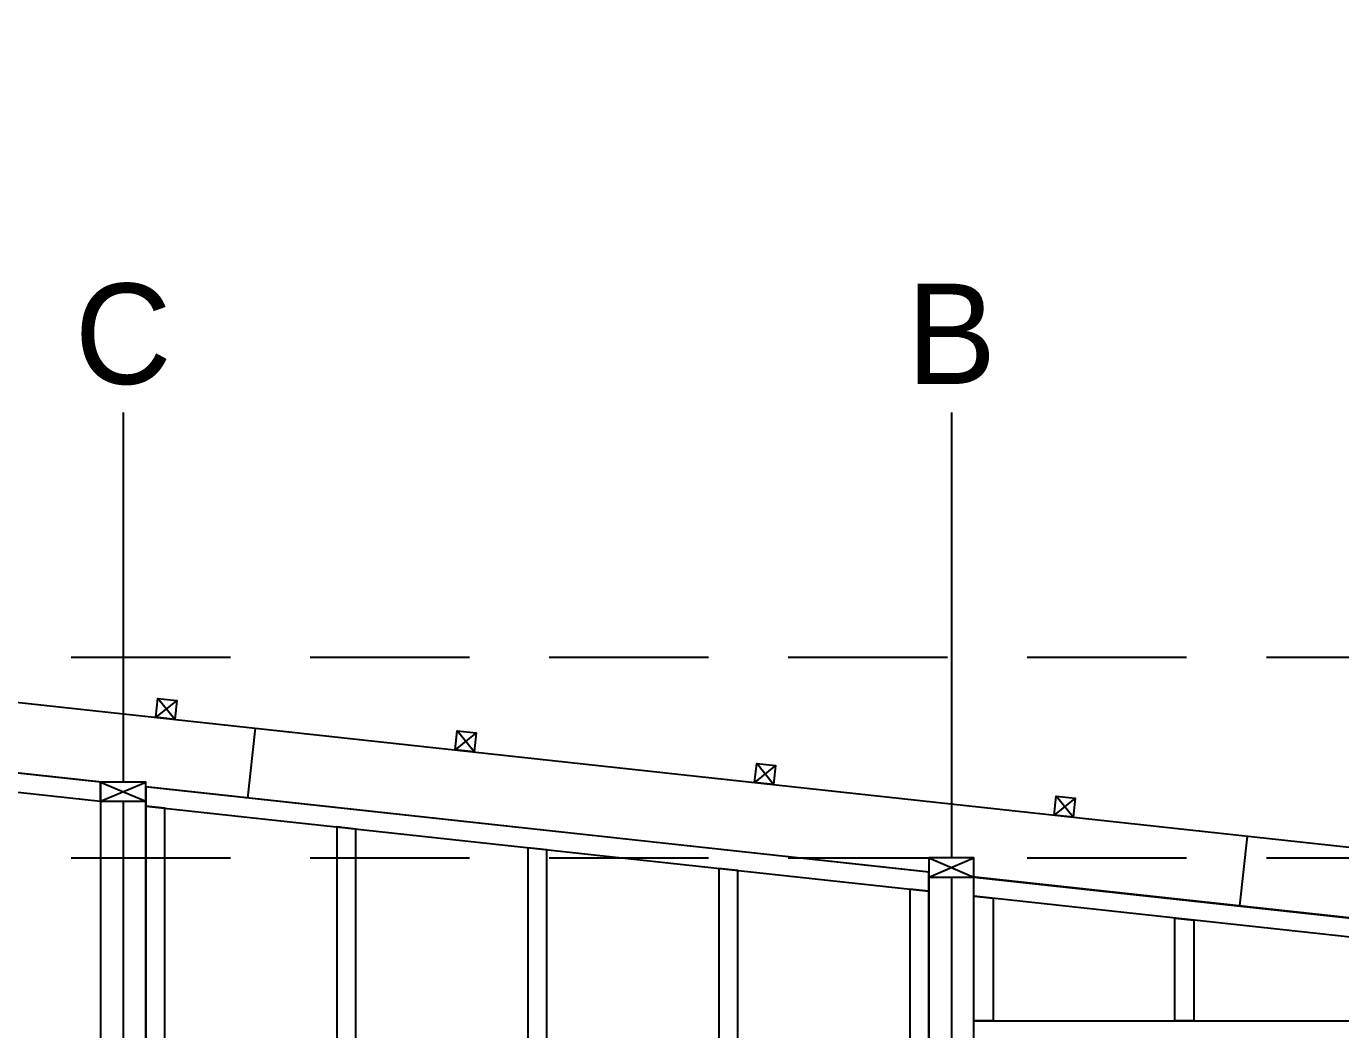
# Model space of a CAD drawing. Header units: millimetres. Extents: x 19458 to 19711, y 4351 to 4752.
# Drawn here: x 19581.11 to 19583.728, y 4524.571 to 4526.569 of the extents above; entities that cross this region are included whole.
import ezdxf
from ezdxf.enums import TextEntityAlignment as Align

# ---------------------------------------------------------------- set-up
doc = ezdxf.new("R2010")
doc.units = ezdxf.units.MM
doc.set_wipeout_variables(frame=1)
doc.linetypes.add('CENTER', pattern=[2, 1.25, -0.25, 0.25, -0.25])
doc.linetypes.add('HIDDEN2', pattern=[4.7625, 3.175, -1.5875])
for name, color, linetype in [('ALFAJIA', 3, 'Continuous'), ('CLAVADORES', 1, 'Continuous'), ('cotas', 1, 'Continuous'), ('cotas @ 200', 1, 'Continuous'), ('cotas @ 300', 1, 'Continuous'), ('cotas @ 400', 1, 'Continuous'), ('EJES', 2, 'CENTER'), ('EJES @ 0.5', 2, 'CENTER'), ('NIVELES', 2, 'Continuous'), ('PANELES PARED', 2, 'Continuous')]:
    doc.layers.add(name, color=color, linetype=linetype)
doc.styles.add('century gothic', font='GOTHIC.TTF')
doc.styles.add('COTAS SMC', font='GOTHIC.TTF')
doc.styles.get("Standard").update_dxf_attribs({"font": 'arial.ttf'})
doc.dimstyles.new('ANOTATIVE 100 SMCONSTRUCCIONES', dxfattribs={"dimscale": 0, "dimtxt": 0.18, "dimasz": 0.15, "dimexe": 0.18, "dimexo": 0.09, "dimgap": 0.1, "dimtad": 1, "dimzin": 0, "dimdsep": 46, "dimtxsty": 'century gothic', "dimblk1": 'FLECHA1', "dimblk2": 'FLECHA1', "dimsah": 1, "dimcen": 0.18, "dimdle": 0.075, "dimclrd": 1, "dimclre": 1, "dimclrt": 2, "dimaunit": 1, "dimadec": 0, "dimazin": 0, "dimtfac": 0.75, "dimtix": 1, "dimtmove": 2, "dimatfit": 3, "dimfxl": 0.09, "dimtvp": 1.5, "dimtfill": 1, "dimtolj": 1, "dimtzin": 0, "dimarcsym": 0})
doc.dimstyles.new('PIES SMCONSTRUCCIONES', dxfattribs={"dimscale": 0, "dimtxt": 0.18, "dimasz": 0.2, "dimexe": 0.18, "dimexo": 0, "dimgap": 0.1, "dimtad": 1, "dimdec": 0, "dimlfac": 39.370079, "dimzin": 0, "dimdsep": 46, "dimlunit": 4, "dimtxsty": 'COTAS SMC', "dimblk1": 'FLECHA1', "dimblk2": 'FLECHA1', "dimsah": 1, "dimcen": 0.2, "dimdle": 0.075, "dimclrd": 1, "dimclre": 1, "dimclrt": 2, "dimaunit": 1, "dimadec": 0, "dimazin": 0, "dimtfac": 0.75, "dimtdec": 0, "dimtix": 1, "dimtmove": 2, "dimatfit": 3, "dimfxl": 0.09, "dimtvp": 1.5, "dimtfill": 1, "dimtolj": 1, "dimtzin": 0, "dimarcsym": 0})

# ---------------------------------------------------------------- blocks, each defined once
blk = doc.blocks.new('FLECHA1')
at = {"color": 4}
blk.add_line((-0.246176, -0.248081), (0.248081, 0.25), dxfattribs=at)
at = {"color": 1}
blk.add_line((-1, 0), (0.496162, 0), dxfattribs=at)
blk = doc.blocks.new('*D360')
at = {"layer": 'cotas', "color": 1, "lineweight": -2, "transparency": 16777216}
for p, q in [((19614.326, 4580.8448), (19614.326, 4610.8448)), ((19597.9836, 4550.8448), (19578.326, 4550.8448)), ((19614.326, 4548.4298), (19614.326, 4550.8448)), ((19597.5339, 4548.4298), (19578.326, 4548.4298)), ((19614.326, 4518.4298), (19614.326, 4488.4298))]:
    blk.add_line(p, q, dxfattribs=at)
at = {"layer": 'Defpoints', "color": 0, "transparency": 16777216}
for p in [(19614.326, 4550.8448), (19615.9836, 4550.8448), (19615.5339, 4548.4298)]:
    blk.add_point(p, dxfattribs=at)
at = {"layer": 'cotas', "color": 1, "lineweight": -2, "transparency": 16777216, "xscale": 30, "yscale": 30, "zscale": 30}
for p, rotation in [((19614.326, 4550.8448), 270), ((19614.326, 4548.4298), 90)]:
    blk.add_blockref('FLECHA1', p, dxfattribs=dict(at, rotation=rotation))
at = {"layer": 'cotas', "color": 2, "transparency": 16777216, "insert": (19575.5307, 4549.6373), "char_height": 36, "attachment_point": 5, "rotation": 90, "style": 'century gothic', "bg_fill": 3, "box_fill_scale": 1.1, "bg_fill_color": 256, "bg_fill_true_color": 13158600, "bg_fill_transparency": 0}
blk.add_mtext('\\A1;2.42', dxfattribs=at)
blk = doc.blocks.new('*D377')
at = {"layer": 'cotas', "color": 1, "lineweight": -2, "transparency": 16777216}
for p, q in [((19614.326, 4595.8448), (19614.326, 4640.8448)), ((19588.9836, 4550.8448), (19560.326, 4550.8448)), ((19614.326, 4548.4298), (19614.326, 4550.8448)), ((19588.5339, 4548.4298), (19560.326, 4548.4298)), ((19614.326, 4503.4298), (19614.326, 4458.4298))]:
    blk.add_line(p, q, dxfattribs=at)
at = {"layer": 'Defpoints', "color": 0, "transparency": 16777216}
for p in [(19614.326, 4550.8448), (19615.9836, 4550.8448), (19615.5339, 4548.4298)]:
    blk.add_point(p, dxfattribs=at)
at = {"layer": 'cotas', "color": 1, "lineweight": -2, "transparency": 16777216, "xscale": 45, "yscale": 45, "zscale": 45}
for p, rotation in [((19614.326, 4550.8448), 270), ((19614.326, 4548.4298), 90)]:
    blk.add_blockref('FLECHA1', p, dxfattribs=dict(at, rotation=rotation))
at = {"layer": 'cotas', "color": 2, "transparency": 16777216, "insert": (19556.133, 4549.6373), "char_height": 54, "attachment_point": 5, "rotation": 90, "style": 'century gothic', "bg_fill": 3, "box_fill_scale": 1.1, "bg_fill_color": 256, "bg_fill_true_color": 13158600, "bg_fill_transparency": 0}
blk.add_mtext('\\A1;2.42', dxfattribs=at)
blk = doc.blocks.new('*D430')
at = {"layer": 'cotas', "color": 1, "lineweight": -2, "transparency": 16777216}
for p, q in [((19620.0128, 4611.7533), (19620.0128, 4671.7533)), ((19620.4168, 4551.7533), (19566.0128, 4551.7533)), ((19620.0128, 4550.5333), (19620.0128, 4551.7533)), ((19620.4168, 4550.5333), (19566.0128, 4550.5333)), ((19620.0128, 4490.5333), (19620.0128, 4430.5333))]:
    blk.add_line(p, q, dxfattribs=at)
at = {"layer": 'Defpoints', "color": 0, "transparency": 16777216}
for p in [(19620.0128, 4551.7533), (19620.4168, 4551.7533), (19620.4168, 4550.5333)]:
    blk.add_point(p, dxfattribs=at)
at = {"layer": 'cotas', "color": 1, "lineweight": -2, "transparency": 16777216, "xscale": 60, "yscale": 60, "zscale": 60}
for p, rotation in [((19620.0128, 4551.7533), 270), ((19620.0128, 4550.5333), 90)]:
    blk.add_blockref('FLECHA1', p, dxfattribs=dict(at, rotation=rotation))
at = {"layer": 'cotas', "color": 2, "transparency": 16777216, "insert": (19562.3337, 4551.1433), "char_height": 54, "attachment_point": 5, "rotation": 90, "style": 'COTAS SMC', "bg_fill": 3, "box_fill_scale": 1.1, "bg_fill_color": 256, "bg_fill_true_color": 13158600, "bg_fill_transparency": 0}
blk.add_mtext("\\A1;4'", dxfattribs=at)
blk = doc.blocks.new('*D436')
at = {"layer": 'cotas', "color": 1, "lineweight": -2, "transparency": 16777216}
for p, q in [((19620.0128, 4631.7533), (19620.0128, 4711.7533)), ((19620.4168, 4551.7533), (19548.0128, 4551.7533)), ((19620.0128, 4550.5333), (19620.0128, 4551.7533)), ((19620.4168, 4550.5333), (19548.0128, 4550.5333)), ((19620.0128, 4470.5333), (19620.0128, 4390.5333))]:
    blk.add_line(p, q, dxfattribs=at)
at = {"layer": 'Defpoints', "color": 0, "transparency": 16777216}
for p in [(19620.0128, 4551.7533), (19620.4168, 4551.7533), (19620.4168, 4550.5333)]:
    blk.add_point(p, dxfattribs=at)
at = {"layer": 'cotas', "color": 1, "lineweight": -2, "transparency": 16777216, "xscale": 80, "yscale": 80, "zscale": 80}
for p, rotation in [((19620.0128, 4551.7533), 270), ((19620.0128, 4550.5333), 90)]:
    blk.add_blockref('FLECHA1', p, dxfattribs=dict(at, rotation=rotation))
at = {"layer": 'cotas', "color": 2, "transparency": 16777216, "insert": (19543.1073, 4551.1433), "char_height": 72, "attachment_point": 5, "rotation": 90, "style": 'COTAS SMC', "bg_fill": 3, "box_fill_scale": 1.1, "bg_fill_color": 256, "bg_fill_true_color": 13158600, "bg_fill_transparency": 0}
blk.add_mtext("\\A1;4'", dxfattribs=at)
blk = doc.blocks.new('ejes')
at = {"color": 2, "linetype": 'Continuous'}
blk.add_wipeout([(-0.1089, 0.2752), (-0.0646, 0.291), (-0.0057, 0.3001), (0.0597, 0.2965), (0.095, 0.2884), (0.1597, 0.2609), (0.1831, 0.246), (0.2148, 0.2203), (0.2406, 0.1931), (0.271, 0.1493), (0.271, 0.1493), (0.2923, 0.1035), (0.3036, 0.0645), (0.3089, 0.0316), (0.3105, 0.0006), (0.3092, -0.0273), (0.3092, -0.0273), (0.3003, -0.077), (0.2881, -0.1133), (0.279, -0.1332), (0.2588, -0.1678), (0.2382, -0.1948), (0.2186, -0.2155), (0.1902, -0.2397), (0.159, -0.2601), (0.1254, -0.2765), (0.0895, -0.2888), (0.0461, -0.2973), (0.0105, -0.2994), (-0.0366, -0.2957), (-0.0687, -0.2888), (-0.0974, -0.2794), (-0.1444, -0.2564), (-0.1709, -0.2384), (-0.1922, -0.2206), (-0.2152, -0.1971), (-0.2152, -0.1971), (-0.2567, -0.1358), (-0.2716, -0.1014), (-0.2716, -0.1014), (-0.2875, -0.0344), (-0.2895, 0.0006), (-0.2874, 0.0357), (-0.2813, 0.0702), (-0.2729, 0.0991), (-0.2583, 0.1338), (-0.234, 0.1744), (-0.2157, 0.1977), (-0.197, 0.2172), (-0.1752, 0.2362), (-0.1544, 0.2512), (-0.1259, 0.2678), (-0.1259, 0.2678), (-0.1182, 0.2716)], dxfattribs=at)
at = {"layer": 'EJES', "color": 3}
blk.add_attdef('EJES', text='', height=0.3, dxfattribs=at).set_placement((0.0105, -0.174), align=Align.CENTER)
blk = doc.blocks.new('IKUHG')
at = {"layer": 'PANELES PARED', "color": 250}
for points in [[(19444.5314, 4490.415), (19447.1592, 4490.7008), (19447.1592, 4490.739), (19444.5273, 4490.4528), (19444.5314, 4490.415)], [(19444.5314, 4490.415), (19447.1592, 4490.415), (19447.1592, 4490.453), (19444.8809, 4490.453), (19444.5314, 4490.415)]]:
    blk.add_lwpolyline(points, dxfattribs=at)
for points in [[(19447.1212, 4490.453), (19447.1592, 4490.453), (19447.1592, 4490.7008), (19447.1212, 4490.6967)], [(19446.7212, 4490.453), (19446.7592, 4490.453), (19446.7592, 4490.6573), (19446.7212, 4490.6532)]]:
    blk.add_lwpolyline(points, close=True, dxfattribs=at)
blk = doc.blocks.new('KKU')
at = {"layer": 'PANELES PARED', "color": 250}
for points in [[(19479.1095, 4503.3865), (19479.1095, 4503.4247), (19476.912, 4503.6637), (19476.912, 4503.6255)], [(19476.912, 4502.9115), (19476.95, 4502.9115), (19476.95, 4503.6214), (19476.912, 4503.6255)], [(19477.2794, 4502.9115), (19477.3174, 4502.9115), (19477.3174, 4503.5814), (19477.2794, 4503.5855)], [(19477.6468, 4502.9115), (19477.6848, 4502.9115), (19477.6848, 4503.5414), (19477.6468, 4503.5456)], [(19478.0142, 4502.9115), (19478.0522, 4502.9115), (19478.0522, 4503.5015), (19478.0142, 4503.5056)], [(19478.3816, 4502.9115), (19478.4196, 4502.9115), (19478.4196, 4503.4615), (19478.3816, 4503.4657)], [(19478.7491, 4502.9115), (19478.7871, 4502.9115), (19478.7871, 4503.4216), (19478.7491, 4503.4257)], [(19476.912, 4502.9115), (19476.912, 4502.8735), (19479.1095, 4502.8735), (19479.1095, 4502.9115)]]:
    blk.add_lwpolyline(points, close=True, dxfattribs=at)
blk = doc.blocks.new('CL1')
at = {"layer": 'CLAVADORES'}
for p, q in [((19443.5017, 4507.507), (19443.5397, 4507.469)), ((19443.5017, 4507.469), (19443.5397, 4507.507))]:
    blk.add_line(p, q, dxfattribs=at)
blk.add_lwpolyline([(19443.5017, 4507.469), (19443.5397, 4507.469), (19443.5397, 4507.507), (19443.5017, 4507.507)], close=True, dxfattribs=at)
blk = doc.blocks.new('PL12')
at = {"layer": 'PANELES PARED'}
for points in [[(19479.1995, 4501.507), (19479.1995, 4501.4688), (19480.7595, 4501.2991), (19480.7595, 4501.3373)], [(19479.1995, 4501.0035), (19479.2375, 4501.0035), (19479.2375, 4501.4646), (19479.1995, 4501.4688)], [(19479.58, 4501.0035), (19479.618, 4501.0035), (19479.618, 4501.4232), (19479.58, 4501.4274)], [(19479.9605, 4501.0035), (19479.9985, 4501.0035), (19479.9985, 4501.3819), (19479.9605, 4501.386)], [(19480.341, 4501.0035), (19480.379, 4501.0035), (19480.379, 4501.3405), (19480.341, 4501.3446)], [(19480.7215, 4501.0035), (19480.7595, 4501.0035), (19480.7595, 4501.2991), (19480.7215, 4501.3032)], [(19479.1995, 4501.0035), (19479.1995, 4500.9655), (19480.7595, 4500.9655), (19480.7595, 4501.0035)]]:
    blk.add_lwpolyline(points, close=True, dxfattribs=at)
blk = doc.blocks.new('*U620')
at = {"layer": 'cotas @ 200'}
dim = blk.add_linear_dim(base=(19614.3260382735, 4550.8448237801), p1=(19615.5338597089, 4548.4298237801), p2=(19615.9836080801, 4550.8448237801), angle=90, dimstyle='ANOTATIVE 100 SMCONSTRUCCIONES', override={"dimscale": 200, "dimtix": 1, "dimtofl": 1, "dimtmove": 1, "dimatfit": 1}, dxfattribs=at)
dim.commit()
dim.dimension.update_dxf_attribs({"geometry": '*D360', "text_midpoint": (19575.5306609792, 4549.6373237801)})
at = {"layer": 'cotas @ 300'}
dim = blk.add_linear_dim(base=(19614.3260382735, 4550.8448237801), p1=(19615.5338597089, 4548.4298237801), p2=(19615.9836080801, 4550.8448237801), angle=90, dimstyle='ANOTATIVE 100 SMCONSTRUCCIONES', override={"dimscale": 300, "dimtix": 1, "dimtofl": 1, "dimtmove": 1, "dimatfit": 1}, dxfattribs=at)
dim.commit()
dim.dimension.update_dxf_attribs({"geometry": '*D377', "text_midpoint": (19556.132972332, 4549.6373237801)})
blk = doc.blocks.new('*U622')
at = {"layer": 'cotas @ 300'}
dim = blk.add_linear_dim(base=(19620.0128, 4551.7533), p1=(19620.4168, 4550.5333), p2=(19620.4168, 4551.7533), angle=90, dimstyle='PIES SMCONSTRUCCIONES', override={"dimscale": 300, "dimtix": 1, "dimtofl": 1, "dimtmove": 2, "dimatfit": 3}, dxfattribs=at)
dim.commit()
dim.dimension.update_dxf_attribs({"geometry": '*D430', "text_midpoint": (19562.3337, 4551.1433)})
at = {"layer": 'cotas @ 400'}
dim = blk.add_linear_dim(base=(19620.0128, 4551.7533), p1=(19620.4168, 4550.5333), p2=(19620.4168, 4551.7533), angle=90, dimstyle='PIES SMCONSTRUCCIONES', override={"dimscale": 400, "dimtix": 1, "dimtofl": 1, "dimtmove": 2, "dimatfit": 3}, dxfattribs=at)
dim.commit()
dim.dimension.update_dxf_attribs({"geometry": '*D436', "text_midpoint": (19543.1073, 4551.1433)})

msp = doc.modelspace()

# ---------------------------------------------------------------- block references
at = {"layer": 'cotas'}
msp.add_blockref('*U620', (0, 0), dxfattribs=at)

# ---------------------------------------------------------------- next in the draw order: block references
msp.add_blockref('*U622', (0, 0), dxfattribs=at)

# ---------------------------------------------------------------- next in the draw order: linework, layer by layer
at = {"layer": 'ALFAJIA'}
for p, q in [((19581.5511, 4525.0319), (19581.5663, 4525.1711)), ((19583.5272, 4524.817), (19583.5423, 4524.9562))]:
    msp.add_line(p, q, dxfattribs=at)
msp.add_lwpolyline([(19578.4693, 4525.3671), (19578.3796, 4525.4674), (19578.385, 4525.5171), (19586.7236, 4524.6102), (19586.7182, 4524.5605), (19586.609, 4524.4819), (19578.4693, 4525.3671)], dxfattribs=at)
at = {"layer": 'EJES', "color": 1}
for p, q in [((19581.3024, 4525.7998), (19581.3024, 4521.5046)), ((19582.9524, 4525.7998), (19582.9524, 4521.5046))]:
    msp.add_line(p, q, dxfattribs=at)
at = {"layer": 'NIVELES', "color": 1, "linetype": 'HIDDEN2', "ltscale": 0.1}
for p, q in [((19575.4836, 4525.3126), (19587.4836, 4525.3126)), ((19575.4836, 4524.9126), (19587.4836, 4524.9126))]:
    msp.add_line(p, q, dxfattribs=at)
at = {"layer": 'PANELES PARED'}
for points in [[(19581.2574, 4524.5126), (19581.3474, 4524.5126), (19581.3474, 4525.0639), (19581.2574, 4525.0639)], [(19582.9074, 4524.5126), (19582.9974, 4524.5126), (19582.9974, 4524.9126), (19582.9074, 4524.9126)]]:
    msp.add_lwpolyline(points, close=True, dxfattribs=at)

# ---------------------------------------------------------------- next in the draw order: block references
for name, p in [('KKU', (102.1479, 21.6391)), ('PL12', (102.1479, 23.5471))]:
    msp.add_blockref(name, p)
at = {"xscale": -1, "rotation": 353.7933425471799}
for p in [(38423.6126, -2057.9911), (38424.2091, -2058.056), (38424.8056, -2058.1209), (38425.4021, -2058.1857)]:
    msp.add_blockref('CL1', p, dxfattribs=at)
at = {"xscale": -1}
msp.add_blockref('IKUHG', (39030.1566, 34.1356), dxfattribs=at)

# ---------------------------------------------------------------- next in the draw order: block references
at = {"layer": 'EJES @ 0.5'}
ref = msp.add_blockref('ejes', (19581.2972, 4525.9495), dxfattribs=dict(at, xscale=0.5000000000009095, yscale=0.5000000000009095, zscale=0.5000000000009095))
ref.add_attrib('EJES', 'C', dxfattribs={"layer": 'EJES', "color": 3, "height": 0.2, "style": 'century gothic'}).set_placement((19581.3024, 4525.8565), align=Align.CENTER)
ref = msp.add_blockref('ejes', (19582.9471, 4525.9495), dxfattribs=dict(at, xscale=0.5000000000009095, yscale=0.5000000000009095, zscale=0.5000000000009095))
ref.add_attrib('EJES', 'B', dxfattribs={"layer": 'EJES', "color": 3, "height": 0.2, "style": 'century gothic'}).set_placement((19582.9524, 4525.8565), align=Align.CENTER)

# ---------------------------------------------------------------- next in the draw order: wipeouts: each hides what was drawn before it
for points in [[(19581.2574, 4525.0639), (19581.2574, 4525.0259), (19581.3474, 4525.0259), (19581.3474, 4525.0639)], [(19582.9074, 4524.9126), (19582.9074, 4524.8746), (19582.9974, 4524.8746), (19582.9974, 4524.9126)]]:
    msp.add_wipeout(points).dxf.layer = 'PANELES PARED'

# ---------------------------------------------------------------- next in the draw order: linework, layer by layer
at = {"layer": 'PANELES PARED'}
for p, q in [((19581.2574, 4525.0639), (19581.3474, 4525.0259)), ((19581.2574, 4525.0259), (19581.3474, 4525.0639)), ((19582.9074, 4524.9126), (19582.9974, 4524.8746)), ((19582.9074, 4524.8746), (19582.9974, 4524.9126))]:
    msp.add_line(p, q, dxfattribs=at)
for points in [[(19581.2574, 4525.0639), (19581.2574, 4525.0259), (19581.3474, 4525.0259), (19581.3474, 4525.0639)], [(19582.9074, 4524.9126), (19582.9074, 4524.8746), (19582.9974, 4524.8746), (19582.9974, 4524.9126)]]:
    msp.add_lwpolyline(points, close=True, dxfattribs=at)

doc.saveas('drawing.dxf')
